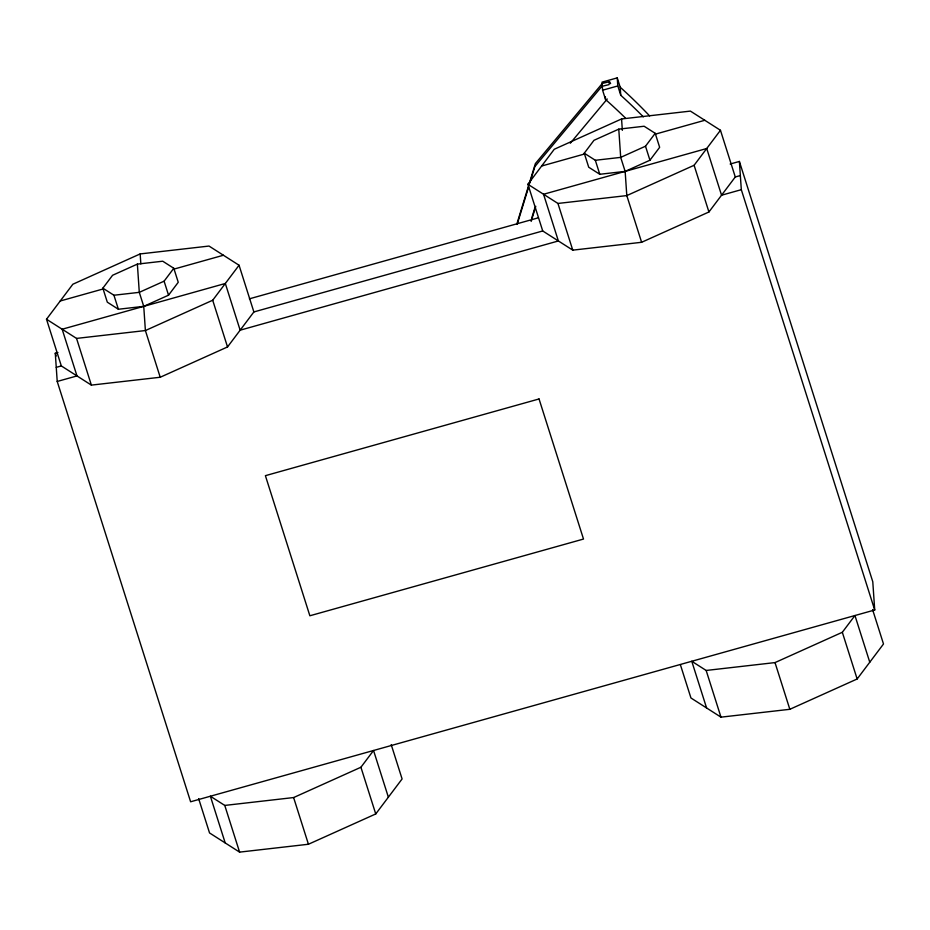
<?xml version="1.0" encoding="UTF-8"?>
<svg xmlns="http://www.w3.org/2000/svg" width="930" height="930" viewBox="0 0 930 930"><rect width="100%" height="100%" fill="white"/><g stroke="black" fill="none" stroke-linecap="round" stroke-linejoin="round"><path stroke-width="1.4" d="M529.833 183.024L534.889 166.551L601.861 86.351L602.326 83.421L609.51 81.689L610.603 83.665M609.51 81.689L609.045 84.618L601.861 86.351M516.848 224.025L535.355 163.622L602.326 83.421M517.22 224.211L528.577 187.151M531.611 218.492L534.983 207.506M531.146 221.421L535.773 206.309M46.5 319.234L72.854 284.231L140.163 253.925L209.018 246.055L239.056 265.248L253.878 311.945L227.525 346.948L160.216 377.255L91.373 385.113L61.322 365.932L46.5 319.234L76.551 338.415L145.394 330.545L212.703 300.239L239.056 265.248M102.858 288.172L112.577 275.28L137.373 264.108L162.738 261.214L173.805 268.282L178.246 282.29L168.539 295.182L143.743 306.354L118.377 309.248L107.31 302.18L102.858 288.172L113.937 295.24L139.291 292.346L164.099 281.174L173.805 268.282M527.903 184.268L554.257 149.265L621.566 118.959L690.409 111.1L720.459 130.281L735.281 176.979L708.927 211.982L641.619 242.288L572.764 250.147L542.725 230.966L527.903 184.268L557.942 203.449L626.797 195.591L694.106 165.273L720.459 130.281M584.261 153.206L593.968 140.314L618.775 129.142L644.13 126.248L655.208 133.316L659.649 147.324L649.942 160.227L625.146 171.387L599.78 174.282L588.713 167.214L584.261 153.206L595.328 160.274L620.694 157.379L645.501 146.208L655.208 133.316M225.2 842.929L210.378 796.231L224.769 805.427L293.613 797.556L360.921 767.25L373.546 750.487L388.368 797.184M198.636 798.603L209.541 832.943L239.591 852.124L308.435 844.254L375.743 813.948L402.097 778.956L391.204 744.616M706.591 707.974L691.769 661.265L706.161 670.46L775.015 662.59L842.324 632.284L854.949 615.521L869.771 662.218M680.481 665.008L690.944 697.977L720.983 717.158L789.837 709.299L857.146 678.981L883.5 643.99L872.607 609.65M570.299 143.232L607.244 98.999M643.304 116.843A542.167 500.898 -3.9 0 0 620.763 95.278L620.205 87.222L617.241 77.876L602.047 82.142L602.221 84.828M625.309 117.912A542.19 500.921 -3.9 0 0 605.558 99.545L602.594 90.21L617.799 85.944L617.241 77.876M60.229 300.995L103.102 288.974M173.619 269.2L223.409 255.25M541.632 166.028L584.493 154.008M655.022 134.246L704.801 120.284M730.166 164.029L739.385 161.448L872.782 581.75L874.712 609.987L190.615 801.776L57.218 381.463L55.289 353.237L57.927 352.493M249.391 298.821L538.307 217.818M56.253 367.35L61.322 365.932M253.878 311.945L542.725 230.966M735.281 176.979L740.35 175.561M57.218 381.463L76.981 375.929L62.159 329.232L225.327 283.476L240.149 330.185L558.372 240.963L543.55 194.265L706.73 148.509L721.552 195.219L741.315 189.674L739.385 161.448M741.315 189.674L874.712 609.987M694.106 165.273L708.927 211.982M842.324 632.284L857.146 678.981M645.501 146.208L649.942 160.227M617.799 85.944L620.763 95.278M641.619 242.288L626.797 195.591L625.146 171.387L620.694 157.379L618.775 129.142M775.015 662.59L789.837 709.299M595.328 160.274L599.78 174.282M557.942 203.449L572.764 250.147M706.161 670.46L720.983 717.158M212.703 300.239L227.525 346.948M360.921 767.25L375.743 813.948M164.099 281.174L168.539 295.182M160.216 377.255L145.394 330.545L143.743 306.354L139.291 292.346L137.373 264.108M293.613 797.556L308.435 844.254M113.937 295.24L118.377 309.248M76.551 338.415L91.373 385.113M224.769 805.427L239.591 852.124M55.289 353.237L56.172 356.004M621.566 118.959L622.344 130.351M605.372 96.859L605.558 99.545M602.315 86.176L602.594 90.21M140.163 253.925L140.849 263.888M620.205 87.222A542.167 500.898 -3.9 0 1 649.617 115.901M539.04 398.958L265.399 475.672L309.864 615.776L583.505 539.051L539.04 398.958"/></g></svg>
